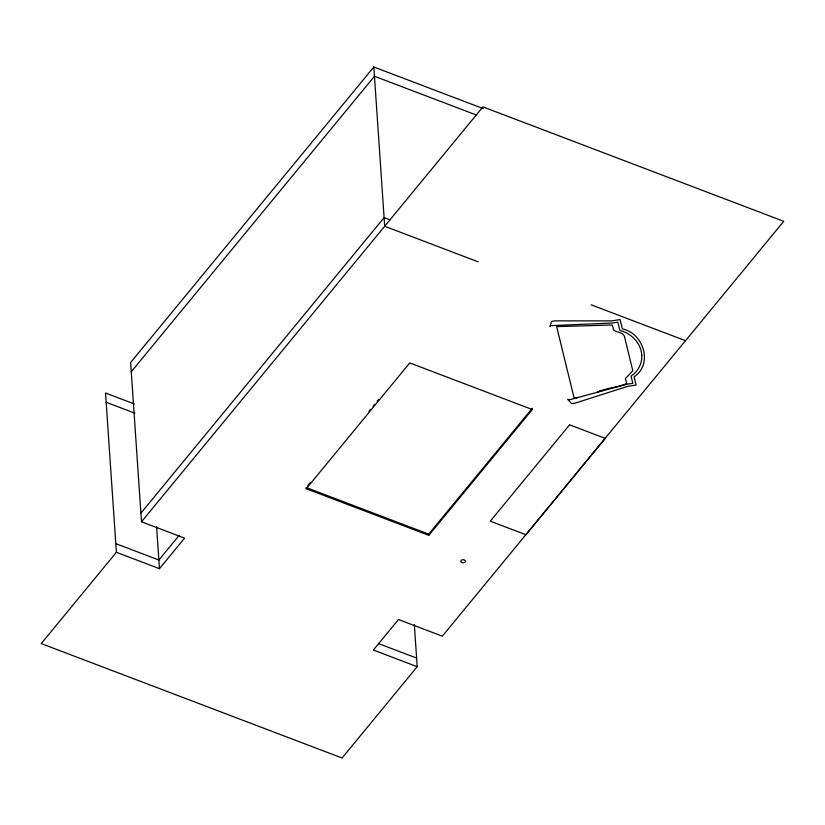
<?xml version="1.0" encoding="UTF-8"?>
<svg xmlns="http://www.w3.org/2000/svg" width="825" height="825" viewBox="0 0 825 825"><rect width="100%" height="100%" fill="white"/><g stroke="black" fill="none" stroke-linecap="round" stroke-linejoin="round"><path stroke-width="1.24" d="M483.326 108.642L373.828 66.99L130.639 362.495L141.498 521.771L184.573 538.158L159.462 568.673L116.387 552.286L105.528 393.009L134.248 403.93M131.268 371.755L374.457 76.251L476.737 115.16M140.91 513.129L384.099 217.625L390.07 219.893M116.387 552.286L41.25 643.583L342.066 758.01L417.202 666.713L414.336 624.659M141.498 521.771L482.934 106.879L783.75 221.317L442.313 636.199L398.485 619.534L373.374 650.048L417.202 666.713M179.128 535.425L158.874 560.031L115.799 543.644M307.777 485.543L310.221 482.573M368.919 411.252L370.549 409.262M372.993 406.292L374.622 404.312M377.077 401.342L378.706 399.362M306.23 488.73L409.767 362.918L532.321 409.54L428.783 535.342L306.23 488.73L306.147 487.523L428.701 534.146L428.783 535.342M428.701 534.146L532.238 408.334L532.321 409.54M601.178 390.596L597.073 392.318C606.437 387.637 617.337 387.729 626.67 383.501L625.443 378.479L632.806 370.817L624.515 336.693C623.463 332.155 616.77 332.382 613.625 330.103L612.243 324.998L556.658 326.607L574.118 398.073L577.985 397.475M478.273 261.865L384.687 226.267L373.828 66.99M591.174 304.817L685.503 340.694M106.157 402.27L134.877 413.191M378.706 643.655L416.615 658.072M156.595 526.618L159.462 568.673M641.788 355.575C642.211 363.732 637.921 371.735 631.032 376.076L632.806 383.326L627.093 384.202L569.333 399.847L567.786 399.393L571.581 403.59L574.685 403.281L627.619 386.358L636.106 385.048L634.085 376.798C653.379 364.165 643.479 333.104 622.38 328.907L620.101 319.584L611.624 320.884L554.544 320.853L551.523 321.492L549.976 326.504L551.193 325.627L612.15 323.039L617.863 322.162L619.895 330.485C631.445 333.176 641.314 343.468 641.788 355.575M569.59 424.823L490.287 521.183L525.948 534.744L605.241 438.384L569.59 424.823M461.876 562.567A2.279 1.568 0.2 0 0 465.352 561.309A2.279 1.568 0.2 0 0 462.021 559.866A2.279 1.568 0.2 0 0 461.876 562.567"/></g></svg>
